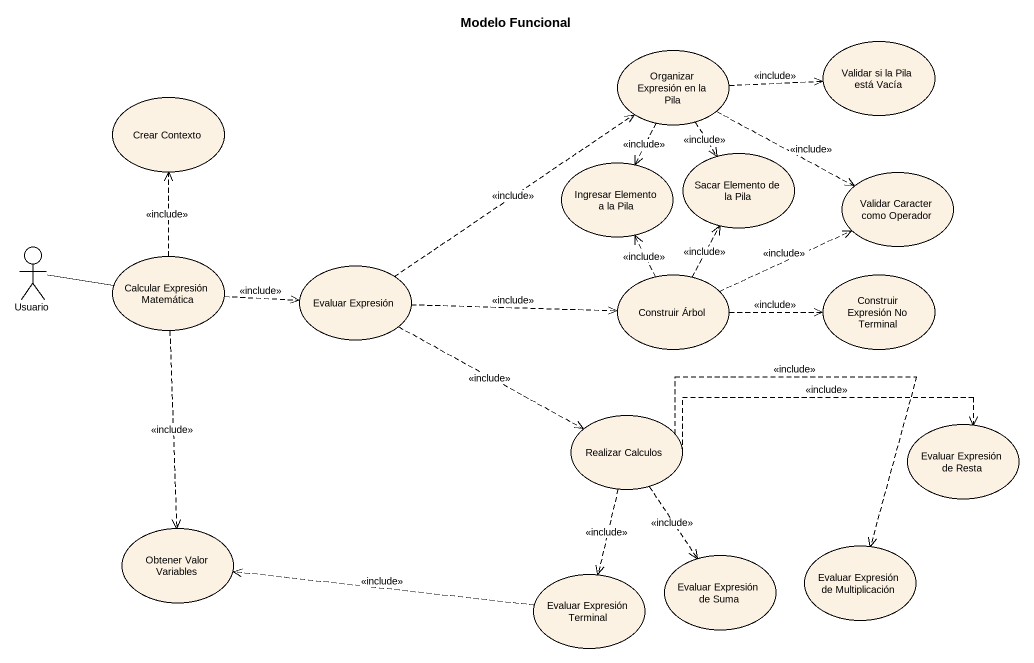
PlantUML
@startuml
title Modelo Funcional
usecase "Organizar Expresión en la Pila" as Organizar_Expresión_en_la
usecase "Validar si la Pila está Vacía" as Validar_si_la_Pila_está
usecase "Crear Contexto" as Crear_Contexto
usecase "Ingresar Elemento a la Pila" as Ingresar_Elemento_a_la_Pila
usecase "Sacar Elemento de la Pila" as Sacar_Elemento_de_la_Pila
usecase "Validar Caracter como Operador" as Validar_Caracter_como
actor Usuario
usecase "Calcular Expresión Matemática" as Calcular_Expresión
usecase "Evaluar Expresión" as Evaluar_Expresión
usecase "Construir Árbol" as Construir_Árbol
usecase "Construir Expresión No Terminal" as Construir_Expresión_No
usecase "Realizar Calculos" as Realizar_Calculos
usecase "Evaluar Expresión de Resta" as Evaluar_Expresión_de_Resta
usecase "Obtener Valor Variables" as Obtener_Valor_Variables
usecase "Evaluar Expresión Terminal" as Evaluar_Expresión_Terminal
usecase "Evaluar Expresión de Suma" as Evaluar_Expresión_de_Suma
usecase "Evaluar Expresión de Multiplicación" as Evaluar_Expresión_de
Organizar_Expresión_en_la .right.> Validar_si_la_Pila_está : <<include>>
Organizar_Expresión_en_la ..> Ingresar_Elemento_a_la_Pila : <<include>>
Organizar_Expresión_en_la ..> Sacar_Elemento_de_la_Pila : <<include>>
Organizar_Expresión_en_la .right.> Validar_Caracter_como : <<include>>
Usuario -right- Calcular_Expresión
Calcular_Expresión .up.> Crear_Contexto : <<include>>
Calcular_Expresión .right.> Evaluar_Expresión : <<include>>
Calcular_Expresión ..> Obtener_Valor_Variables : <<include>>
Evaluar_Expresión .up.> Organizar_Expresión_en_la : <<include>>
Evaluar_Expresión .right.> Construir_Árbol : <<include>>
Evaluar_Expresión .right.> Realizar_Calculos : <<include>>
Construir_Árbol .up.> Ingresar_Elemento_a_la_Pila : <<include>>
Construir_Árbol .up.> Sacar_Elemento_de_la_Pila : <<include>>
Construir_Árbol .right.> Validar_Caracter_como : <<include>>
Construir_Árbol .right.> Construir_Expresión_No : <<include>>
Realizar_Calculos .right.> Evaluar_Expresión_de_Resta : <<include>>
Realizar_Calculos ..> Evaluar_Expresión_Terminal : <<include>>
Realizar_Calculos ..> Evaluar_Expresión_de_Suma : <<include>>
Realizar_Calculos .right.> Evaluar_Expresión_de : <<include>>
Evaluar_Expresión_Terminal .left.> Obtener_Valor_Variables : <<include>>
@enduml
